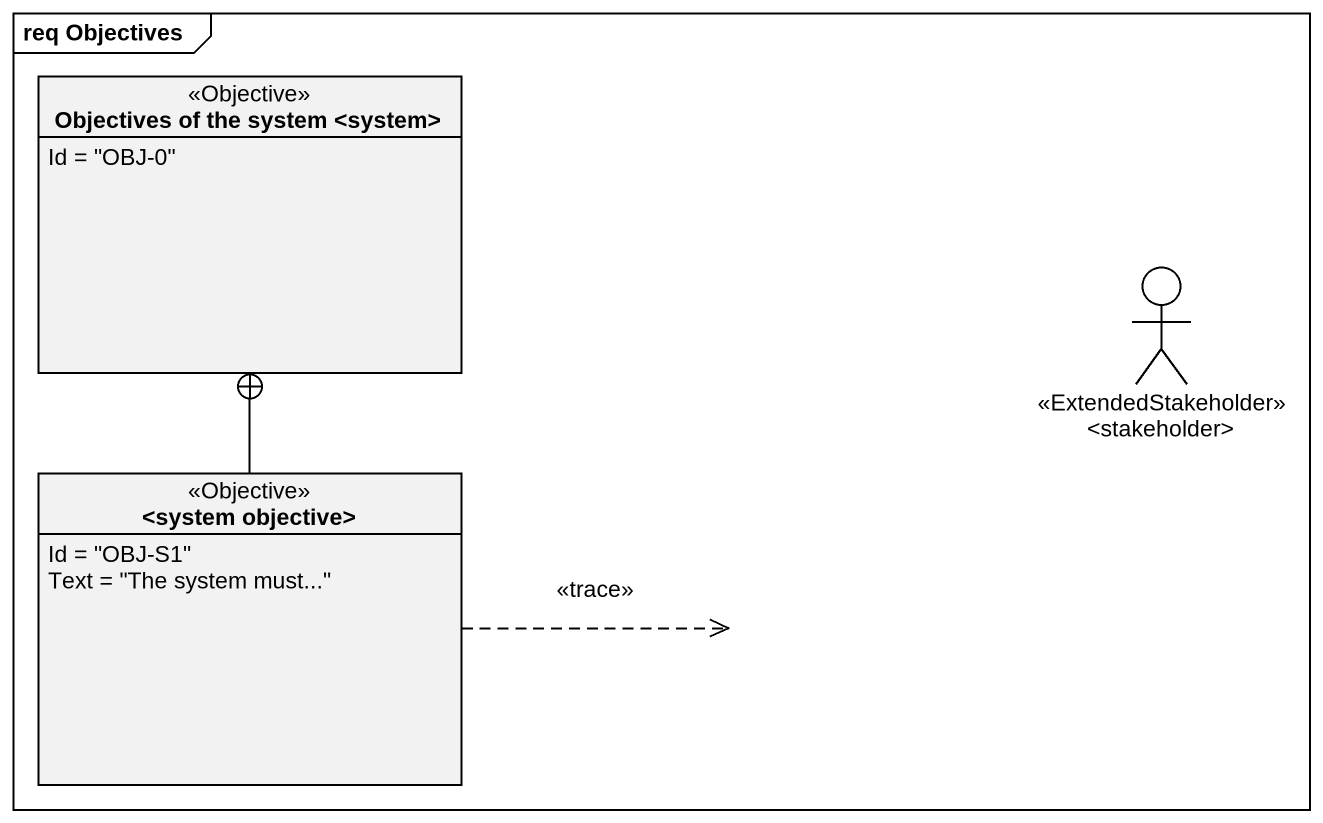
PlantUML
@startuml
mainframe req Objectives
allowmixing
hide circle
hide empty members
class "Objectives of the system <system>" as Objectives_of_the_system <<Objective>> {
  Id = "OBJ-0"
}
actor "<stakeholder>" as stakeholder <<ExtendedStakeholder>>
class "<system objective>" as system_objective <<Objective>> {
  Id = "OBJ-S1"
  Text = "The system must..."
}
system_objective -up-+ Objectives_of_the_system
system_objective .right.> stakeholder : <<trace>>
@enduml
